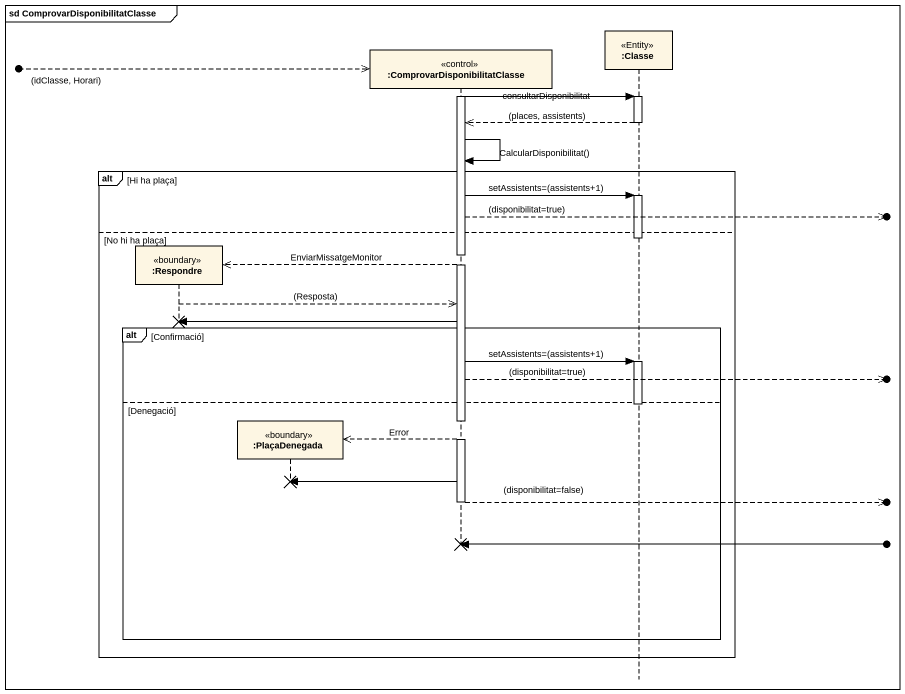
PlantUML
@startuml
mainframe sd ComprovarDisponibilitatClasse
hide footbox
participant ":Respondre" as Respondre <<boundary>>
participant ":PlaçaDenegada" as PlaçaDenegada <<boundary>>
participant ":ComprovarDisponibilitatClasse" as ComprovarDisponibilitatClass <<control>>
participant ":Classe" as Classe <<Entity>>

[o-->> ComprovarDisponibilitatClass : (idClasse, Horari)
activate ComprovarDisponibilitatClass
ComprovarDisponibilitatClass -> Classe : consultarDisponibilitat
activate Classe
Classe -->> ComprovarDisponibilitatClass : (places, assistents)
deactivate Classe
ComprovarDisponibilitatClass -> ComprovarDisponibilitatClass : CalcularDisponibilitat()
alt Hi ha plaça
  ComprovarDisponibilitatClass -> Classe : setAssistents=(assistents+1)
  activate Classe
  ComprovarDisponibilitatClass -->>o] : (disponibilitat=true)
else No hi ha plaça
  deactivate Classe
  ComprovarDisponibilitatClass -->> Respondre ** : EnviarMissatgeMonitor
  Respondre -->> ComprovarDisponibilitatClass : (Resposta)
  ComprovarDisponibilitatClass -> Respondre !!
  alt Confirmació
    ComprovarDisponibilitatClass -> Classe : setAssistents=(assistents+1)
    activate Classe
    ComprovarDisponibilitatClass -->>o] : (disponibilitat=true)
  else Denegació
    deactivate Classe
    ComprovarDisponibilitatClass -->> PlaçaDenegada ** : Error
    ComprovarDisponibilitatClass -> PlaçaDenegada !!
    ComprovarDisponibilitatClass -->>o] : (disponibilitat=false)
    deactivate ComprovarDisponibilitatClass
    ComprovarDisponibilitatClass <-o]
  end
end
@enduml
